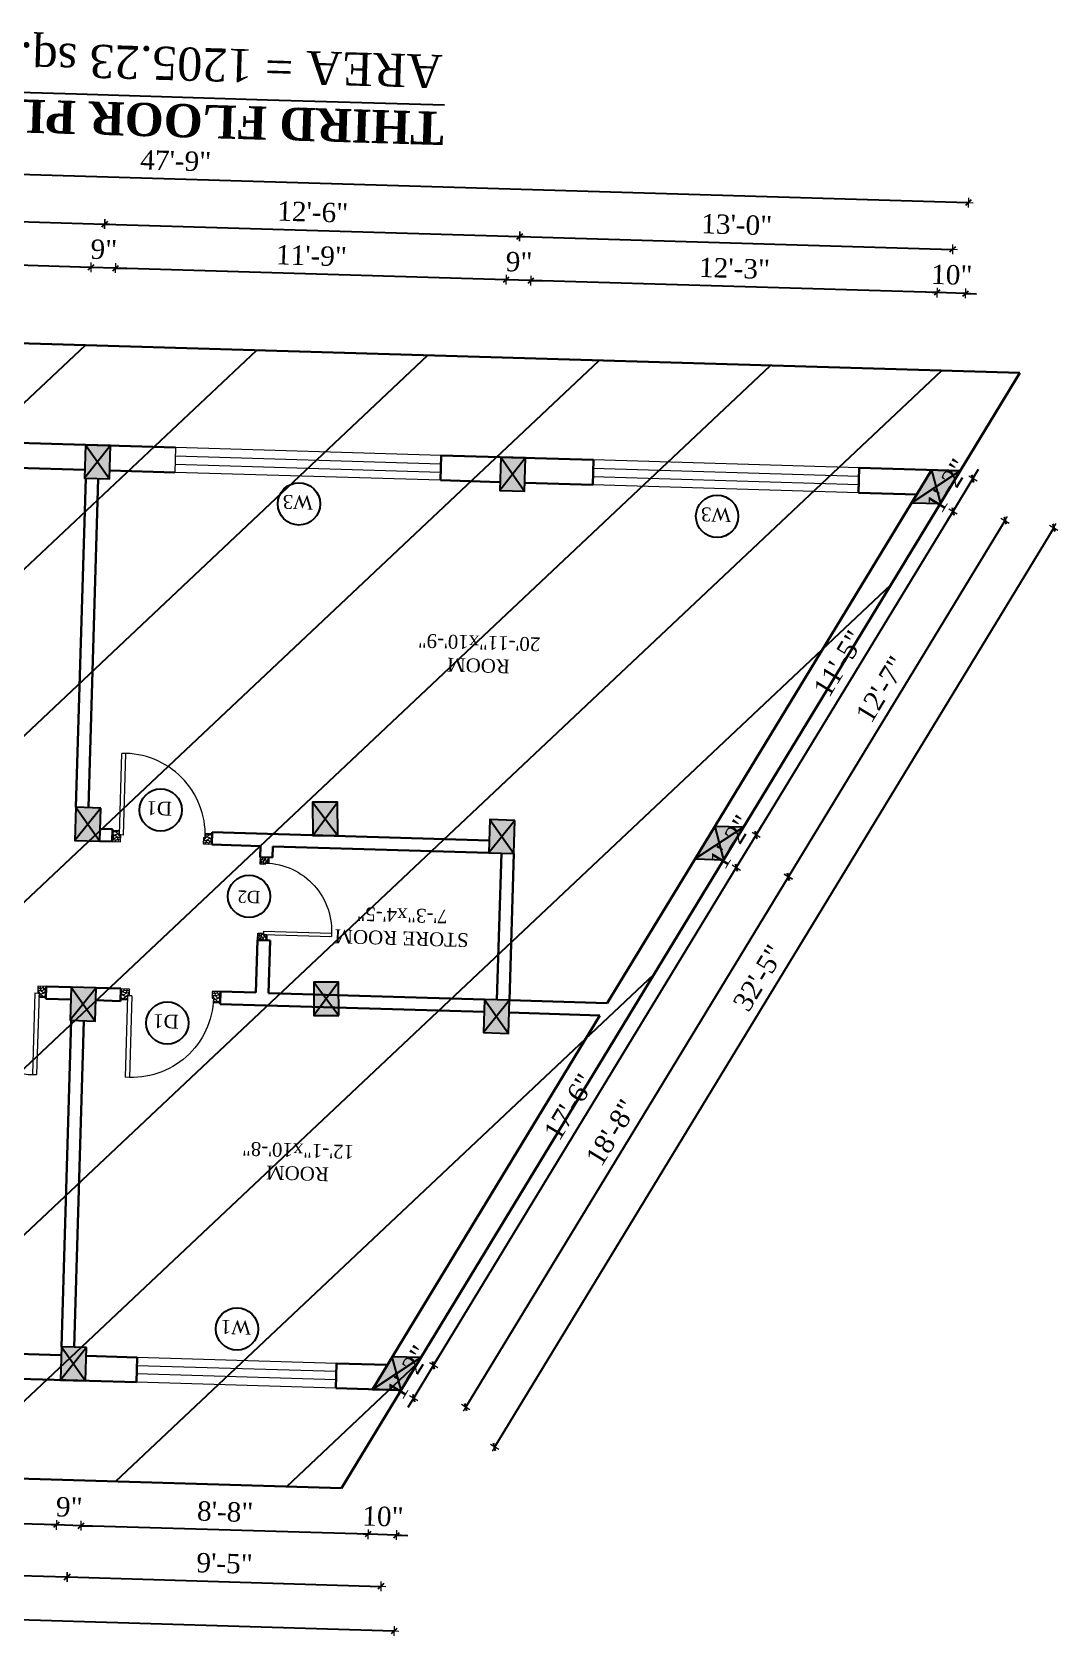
# Model space of a CAD drawing. Header units: inches. Extents: x 4069 to 291496, y -47643 to 12535.
# Drawn here: x 141798 to 142168, y -21988 to -21409 of the extents above; entities that cross this region are included whole.
import ezdxf

# ---------------------------------------------------------------- set-up
doc = ezdxf.new("R2010")
doc.units = ezdxf.units.IN
doc.header["$LTSCALE"] = 5
doc.header["$MEASUREMENT"] = 0
for name, color, linetype, lineweight in [('A-WALL', 7, 'Continuous', 9), ('Dimension', 7, 'Continuous', 18), ('DOOR', 62, 'Continuous', 0), ('Dw', 2, 'Continuous', 18)]:
    doc.layers.add(name, color=color, linetype=linetype, lineweight=lineweight)
doc.layers.add('dim line', color=7, linetype='Continuous', lineweight=15, true_color=0xfab2b2)
doc.layers.add('TEXT', color=6, linetype='Continuous')
doc.layers.add('WALL', color=7, linetype='Continuous')
doc.styles.add('ordinary', font='times.ttf')
doc.dimstyles.new('Copy of 96', dxfattribs={"dimtxt": 7, "dimasz": 4, "dimexe": 0.5, "dimexo": 0.5, "dimgap": 3, "dimtad": 1, "dimdec": 1, "dimzin": 11, "dimdsep": 46, "dimlunit": 4, "dimtxsty": 'ordinary', "dimblk": 'OBLIQUE', "dimcen": 0.09, "dimse1": 1, "dimse2": 1, "dimclrt": 6, "dimazin": 0, "dimtfac": 1, "dimtdec": 1, "dimtix": 1, "dimtmove": 2, "dimatfit": 3, "dimldrblk": 'leader', "dimfxl": 0.5, "dimfxlon": 1, "dimtolj": 1, "dimtzin": 0, "dimarcsym": 0})

# ---------------------------------------------------------------- blocks, each defined once
blk = doc.blocks.new('c2a')
at = {"color": 1, "ltscale": 5}
for p, q in [((18091.63, 4625.76), (18084.82, 4613.76)), ((18101.98, 4625.76), (18091.63, 4625.76)), ((18095.17, 4613.76), (18101.98, 4625.76)), ((18084.82, 4613.76), (18095.17, 4613.76))]:
    blk.add_line(p, q, dxfattribs=at)
blk = doc.blocks.new('C1a')
at = {"color": 1, "ltscale": 5}
for p, q in [((18657.75, 4625.76), (18648.75, 4625.76)), ((18648.75, 4625.76), (18648.82, 4613.76)), ((18657.82, 4613.76), (18657.75, 4625.76)), ((18648.82, 4613.76), (18657.82, 4613.76))]:
    blk.add_line(p, q, dxfattribs=at)
blk = doc.blocks.new('A$C27B36B59')
at = {"layer": 'DOOR'}
for p, q in [((0, 4), (0, 0)), ((2.5, 4), (0, 4)), ((0, 0), (3, 0)), ((2.5, 2.5), (2.5, 4)), ((3, 2.5), (2.5, 2.5)), ((3, 0), (3, 2.5))]:
    blk.add_line(p, q, dxfattribs=at)
for centre, radius, start, end in [((-1.4, -0.54), 4.75, 22.14107, 72.83803), ((1.34, 2.09), 1.64, 45.13802, 144.89476), ((2.21, 0.3), 2.49, 83.31492, 152.65798), ((0.13, 0.37), 2.05, 349.48753, 93.68048), ((1.96, -0.47), 2.01, 58.74475, 166.49498), ((-0.06, 0.32), 1.13, 343.54197, 86.94698), ((2.08, -0.4), 1.17, 38.28162, 160.15192)]:
    blk.add_arc(centre, radius, start, end, dxfattribs=at)
blk = doc.blocks.new('D2')
at = {"layer": 'DOOR'}
for p, q in [((74473.95, 24047.59), (74473.95, 24018.09)), ((74473.95, 24047.59), (74475.45, 24047.59)), ((74475.45, 24047.59), (74475.45, 24018.13))]:
    blk.add_line(p, q, dxfattribs=at)
blk.add_arc((74473.95, 24047.59), 29.5, 180, 272.9146, dxfattribs=at)
at = {"layer": 'DOOR', "xscale": -1, "rotation": 180}
blk.add_blockref('A$C27B36B59', (74441.95, 24050.09), dxfattribs=at)
at = {"layer": 'DOOR', "rotation": 180}
blk.add_blockref('A$C27B36B59', (74477.95, 24050.09), dxfattribs=at)
blk = doc.blocks.new('oblique')
at = {"color": 0, "lineweight": -2}
blk.add_line((0.25, 0.25), (-0.25, -0.25), dxfattribs=at)
at = {"layer": 'dim line', "lineweight": 9}
for p, q in [((-0.4375, 0), (0.4375, 0)), ((0, 0.4375), (0, -0.4375))]:
    blk.add_line(p, q, dxfattribs=at)
blk = doc.blocks.new('*D4243')
at = {"layer": 'A-WALL', "color": 0, "lineweight": -2, "ltscale": 50, "transparency": 16777216}
blk.add_line((141670.89, -21473.41), (141823.82, -21477.98), dxfattribs=at)
at = {"layer": 'Defpoints', "color": 0, "ltscale": 50, "transparency": 16777216}
for p in [(141823.82, -21477.98), (141668.5, -21553.3), (141821.44, -21557.87)]:
    blk.add_point(p, dxfattribs=at)
at = {"layer": 'A-WALL', "color": 0, "lineweight": -2, "ltscale": 50, "transparency": 16777216, "xscale": 4, "yscale": 4, "zscale": 4}
for p, rotation in [((141670.89, -21473.41), 178.2899854280954), ((141823.82, -21477.98), 358.2899854280954)]:
    blk.add_blockref('oblique', p, dxfattribs=dict(at, rotation=rotation))
at = {"layer": 'A-WALL', "color": 6, "ltscale": 50, "transparency": 16777216, "insert": (141747.55, -21469.12), "char_height": 7, "attachment_point": 5, "rotation": 358.28999, "style": 'ordinary'}
blk.add_mtext('\\A1;12\'-9"', dxfattribs=at)
blk = doc.blocks.new('_OBLIQUE')
at = {"color": 0, "linetype": 'ByBlock'}
blk.add_line((-0.5, -0.5), (0.5, 0.5), dxfattribs=at)
blk = doc.blocks.new('leader')
at = {"layer": 'Dimension'}
for p, q in [((0, -4.33), (0, 4.33)), ((-4.42, 0), (4.42, 0))]:
    blk.add_line(p, q, dxfattribs=at)
blk = doc.blocks.new('*D4244')
at = {"layer": 'A-WALL', "color": 0, "lineweight": -2, "ltscale": 50, "transparency": 16777216}
blk.add_line((141823.82, -21477.98), (141973.75, -21482.45), dxfattribs=at)
at = {"layer": 'Defpoints', "color": 0, "ltscale": 50, "transparency": 16777216}
for p in [(141973.75, -21482.45), (141821.44, -21557.87), (141971.37, -21562.34)]:
    blk.add_point(p, dxfattribs=at)
at = {"layer": 'A-WALL', "color": 0, "lineweight": -2, "ltscale": 50, "transparency": 16777216, "xscale": 4, "yscale": 4, "zscale": 4}
for p, rotation in [((141823.82, -21477.98), 178.2899854280954), ((141973.75, -21482.45), 358.2899854280954)]:
    blk.add_blockref('oblique', p, dxfattribs=dict(at, rotation=rotation))
at = {"layer": 'A-WALL', "color": 6, "ltscale": 50, "transparency": 16777216, "insert": (141898.98, -21473.66), "char_height": 7, "attachment_point": 5, "rotation": 358.28999, "style": 'ordinary'}
blk.add_mtext('\\A1;12\'-6"', dxfattribs=at)
blk = doc.blocks.new('*D4245')
at = {"layer": 'A-WALL', "color": 0, "lineweight": -2, "ltscale": 50, "transparency": 16777216}
blk.add_line((141973.75, -21482.45), (142130.01, -21487.12), dxfattribs=at)
at = {"layer": 'Defpoints', "color": 0, "ltscale": 50, "transparency": 16777216}
for p in [(142130.01, -21487.12), (141971.37, -21562.34), (142127.63, -21567.01)]:
    blk.add_point(p, dxfattribs=at)
at = {"layer": 'A-WALL', "color": 0, "lineweight": -2, "ltscale": 50, "transparency": 16777216, "xscale": 4, "yscale": 4, "zscale": 4}
for p, rotation in [((141973.75, -21482.45), 178.2899854280954), ((142130.01, -21487.12), 358.2899854280954)]:
    blk.add_blockref('oblique', p, dxfattribs=dict(at, rotation=rotation))
at = {"layer": 'A-WALL', "color": 6, "ltscale": 50, "transparency": 16777216, "insert": (142052.08, -21478.23), "char_height": 7, "attachment_point": 5, "rotation": 358.28999, "style": 'ordinary'}
blk.add_mtext('\\A1;13\'-0"', dxfattribs=at)
blk = doc.blocks.new('*D4246')
at = {"layer": 'A-WALL', "color": 0, "lineweight": -2, "ltscale": 50, "transparency": 16777216}
blk.add_line((141562.95, -21453.15), (142135.69, -21470.25), dxfattribs=at)
at = {"layer": 'Defpoints', "color": 0, "ltscale": 50, "transparency": 16777216}
for p in [(142135.69, -21470.25), (141560.05, -21550.06), (142132.8, -21567.16)]:
    blk.add_point(p, dxfattribs=at)
at = {"layer": 'A-WALL', "color": 0, "lineweight": -2, "ltscale": 50, "transparency": 16777216, "xscale": 4, "yscale": 4, "zscale": 4}
for p, rotation in [((141562.95, -21453.15), 178.2899854280954), ((142135.69, -21470.25), 358.2899854280954)]:
    blk.add_blockref('oblique', p, dxfattribs=dict(at, rotation=rotation))
at = {"layer": 'A-WALL', "color": 6, "ltscale": 50, "transparency": 16777216, "insert": (141849.51, -21455.14), "char_height": 7, "attachment_point": 5, "rotation": 358.28999, "style": 'ordinary'}
blk.add_mtext('\\A1;47\'-9"', dxfattribs=at)
blk = doc.blocks.new('*D4247')
at = {"layer": 'A-WALL', "color": 0, "lineweight": -2, "ltscale": 50, "transparency": 16777216}
for p, q in [((142137.36, -21569.94), (142139.44, -21566.52)), ((142137.36, -21569.94), (142130.19, -21581.73)), ((142130.19, -21581.73), (142128.12, -21585.15))]:
    blk.add_line(p, q, dxfattribs=at)
at = {"layer": 'Defpoints', "color": 0, "ltscale": 50, "transparency": 16777216}
for p in [(142132.8, -21567.16), (142125.63, -21578.95), (142130.19, -21581.73)]:
    blk.add_point(p, dxfattribs=at)
at = {"layer": 'A-WALL', "color": 0, "lineweight": -2, "ltscale": 50, "transparency": 16777216, "xscale": 4, "yscale": 4, "zscale": 4}
for p, rotation in [((142137.36, -21569.94), 238.701470922219), ((142130.19, -21581.73), 58.701470922219)]:
    blk.add_blockref('oblique', p, dxfattribs=dict(at, rotation=rotation))
at = {"layer": 'A-WALL', "color": 6, "ltscale": 50, "transparency": 16777216, "insert": (142128.22, -21572.46), "char_height": 7, "attachment_point": 5, "rotation": 58.70147, "style": 'ordinary'}
blk.add_mtext('\\A1;1\'-2"', dxfattribs=at)
blk = doc.blocks.new('*D4248')
at = {"layer": 'A-WALL', "color": 0, "lineweight": -2, "ltscale": 50, "transparency": 16777216}
blk.add_line((142130.19, -21581.73), (142059.1, -21698.66), dxfattribs=at)
at = {"layer": 'Defpoints', "color": 0, "ltscale": 50, "transparency": 16777216}
for p in [(142125.63, -21578.95), (142054.54, -21695.88), (142059.1, -21698.66)]:
    blk.add_point(p, dxfattribs=at)
at = {"layer": 'A-WALL', "color": 0, "lineweight": -2, "ltscale": 50, "transparency": 16777216, "xscale": 4, "yscale": 4, "zscale": 4}
for p, rotation in [((142130.19, -21581.73), 58.70147092348252), ((142059.1, -21698.66), 238.7014709234825)]:
    blk.add_blockref('oblique', p, dxfattribs=dict(at, rotation=rotation))
at = {"layer": 'A-WALL', "color": 6, "ltscale": 50, "transparency": 16777216, "insert": (142089.04, -21636.79), "char_height": 7, "attachment_point": 5, "rotation": 58.70147, "style": 'ordinary'}
blk.add_mtext('\\A1;11\'-5"', dxfattribs=at)
blk = doc.blocks.new('*D4249')
at = {"layer": 'A-WALL', "color": 0, "lineweight": -2, "ltscale": 50, "transparency": 16777216}
for p, q in [((142059.1, -21698.66), (142051.93, -21710.45)), ((142059.1, -21698.66), (142061.18, -21695.24)), ((142051.93, -21710.45), (142049.86, -21713.87))]:
    blk.add_line(p, q, dxfattribs=at)
at = {"layer": 'Defpoints', "color": 0, "ltscale": 50, "transparency": 16777216}
for p in [(142054.54, -21695.88), (142047.37, -21707.68), (142051.93, -21710.45)]:
    blk.add_point(p, dxfattribs=at)
at = {"layer": 'A-WALL', "color": 0, "lineweight": -2, "ltscale": 50, "transparency": 16777216, "xscale": 4, "yscale": 4, "zscale": 4}
for p, rotation in [((142059.1, -21698.66), 238.7014709234825), ((142051.93, -21710.45), 58.70147092348252)]:
    blk.add_blockref('oblique', p, dxfattribs=dict(at, rotation=rotation))
at = {"layer": 'A-WALL', "color": 6, "ltscale": 50, "transparency": 16777216, "insert": (142049.96, -21701.18), "char_height": 7, "attachment_point": 5, "rotation": 58.70147, "style": 'ordinary'}
blk.add_mtext('\\A1;1\'-2"', dxfattribs=at)
blk = doc.blocks.new('*D4250')
at = {"layer": 'A-WALL', "color": 0, "lineweight": -2, "ltscale": 50, "transparency": 16777216}
blk.add_line((142051.93, -21710.45), (141942.61, -21890.27), dxfattribs=at)
at = {"layer": 'Defpoints', "color": 0, "ltscale": 50, "transparency": 16777216}
for p in [(142047.37, -21707.68), (141938.04, -21887.49), (141942.61, -21890.27)]:
    blk.add_point(p, dxfattribs=at)
at = {"layer": 'A-WALL', "color": 0, "lineweight": -2, "ltscale": 50, "transparency": 16777216, "xscale": 4, "yscale": 4, "zscale": 4}
for p, rotation in [((142051.93, -21710.45), 58.70147092348252), ((141942.61, -21890.27), 238.7014709234825)]:
    blk.add_blockref('oblique', p, dxfattribs=dict(at, rotation=rotation))
at = {"layer": 'A-WALL', "color": 6, "ltscale": 50, "transparency": 16777216, "insert": (141991.66, -21796.95), "char_height": 7, "attachment_point": 5, "rotation": 58.70147, "style": 'ordinary'}
blk.add_mtext('\\A1;17\'-6"', dxfattribs=at)
blk = doc.blocks.new('*D4251')
at = {"layer": 'A-WALL', "color": 0, "lineweight": -2, "ltscale": 50, "transparency": 16777216}
for p, q in [((141942.61, -21890.27), (141935.44, -21902.06)), ((141942.61, -21890.27), (141944.69, -21886.85)), ((141935.44, -21902.06), (141933.36, -21905.48))]:
    blk.add_line(p, q, dxfattribs=at)
at = {"layer": 'Defpoints', "color": 0, "ltscale": 50, "transparency": 16777216}
for p in [(141938.04, -21887.49), (141930.88, -21899.29), (141935.44, -21902.06)]:
    blk.add_point(p, dxfattribs=at)
at = {"layer": 'A-WALL', "color": 0, "lineweight": -2, "ltscale": 50, "transparency": 16777216, "xscale": 4, "yscale": 4, "zscale": 4}
for p, rotation in [((141942.61, -21890.27), 238.7014709234825), ((141935.44, -21902.06), 58.70147092348252)]:
    blk.add_blockref('oblique', p, dxfattribs=dict(at, rotation=rotation))
at = {"layer": 'A-WALL', "color": 6, "ltscale": 50, "transparency": 16777216, "insert": (141933.47, -21892.79), "char_height": 7, "attachment_point": 5, "rotation": 58.70147, "style": 'ordinary'}
blk.add_mtext('\\A1;1\'-2"', dxfattribs=at)
blk = doc.blocks.new('*D4252')
at = {"layer": 'A-WALL', "color": 0, "lineweight": -2, "ltscale": 50, "transparency": 16777216}
blk.add_line((141954.24, -21905.42), (142070.74, -21713.81), dxfattribs=at)
at = {"layer": 'Defpoints', "color": 0, "ltscale": 50, "transparency": 16777216}
for p in [(142050.95, -21701.78), (142070.74, -21713.81), (141934.46, -21893.39)]:
    blk.add_point(p, dxfattribs=at)
at = {"layer": 'A-WALL', "color": 0, "lineweight": -2, "ltscale": 50, "transparency": 16777216, "xscale": 4, "yscale": 4, "zscale": 4}
for p, rotation in [((142070.74, -21713.81), 58.70147092222074), ((141954.24, -21905.42), 238.7014709222208)]:
    blk.add_blockref('oblique', p, dxfattribs=dict(at, rotation=rotation))
at = {"layer": 'A-WALL', "color": 6, "ltscale": 50, "transparency": 16777216, "insert": (142006.88, -21806.2), "char_height": 7, "attachment_point": 5, "rotation": 58.70147, "style": 'ordinary'}
blk.add_mtext('\\A1;18\'-8"', dxfattribs=at)
blk = doc.blocks.new('*D4253')
at = {"layer": 'A-WALL', "color": 0, "lineweight": -2, "ltscale": 50, "transparency": 16777216}
blk.add_line((142070.74, -21713.81), (142149, -21585.09), dxfattribs=at)
at = {"layer": 'Defpoints', "color": 0, "ltscale": 50, "transparency": 16777216}
for p in [(142129.21, -21573.06), (142149, -21585.09), (142050.95, -21701.78)]:
    blk.add_point(p, dxfattribs=at)
at = {"layer": 'A-WALL', "color": 0, "lineweight": -2, "ltscale": 50, "transparency": 16777216, "xscale": 4, "yscale": 4, "zscale": 4}
for p, rotation in [((142149, -21585.09), 58.70147092348252), ((142070.74, -21713.81), 238.7014709234825)]:
    blk.add_blockref('oblique', p, dxfattribs=dict(at, rotation=rotation))
at = {"layer": 'A-WALL', "color": 6, "ltscale": 50, "transparency": 16777216, "insert": (142104.25, -21646.03), "char_height": 7, "attachment_point": 5, "rotation": 58.70147, "style": 'ordinary'}
blk.add_mtext('\\A1;12\'-7"', dxfattribs=at)
blk = doc.blocks.new('*D4254')
at = {"layer": 'A-WALL', "color": 0, "lineweight": -2, "ltscale": 50, "transparency": 16777216}
blk.add_line((142166.57, -21587.7), (141964.65, -21919.82), dxfattribs=at)
at = {"layer": 'Defpoints', "color": 0, "ltscale": 50, "transparency": 16777216}
for p in [(142132.8, -21567.16), (141930.88, -21899.29), (141964.65, -21919.82)]:
    blk.add_point(p, dxfattribs=at)
at = {"layer": 'A-WALL', "color": 0, "lineweight": -2, "ltscale": 50, "transparency": 16777216, "xscale": 4, "yscale": 4, "zscale": 4}
for p, rotation in [((142166.57, -21587.7), 58.7014709222217), ((141964.65, -21919.82), 238.7014709222216)]:
    blk.add_blockref('oblique', p, dxfattribs=dict(at, rotation=rotation))
at = {"layer": 'A-WALL', "color": 6, "ltscale": 50, "transparency": 16777216, "insert": (142060.01, -21750.35), "char_height": 7, "attachment_point": 5, "rotation": 58.70147, "style": 'ordinary'}
blk.add_mtext('\\A1;32\'-5"', dxfattribs=at)
blk = doc.blocks.new('*D4255')
at = {"layer": 'A-WALL', "color": 0, "lineweight": -2, "ltscale": 50, "transparency": 16777216}
for p, q in [((141918.97, -21951.33), (141914.97, -21951.21)), ((141929.31, -21951.63), (141918.97, -21951.33)), ((141929.31, -21951.63), (141933.31, -21951.75))]:
    blk.add_line(p, q, dxfattribs=at)
at = {"layer": 'Defpoints', "color": 0, "ltscale": 50, "transparency": 16777216}
for p in [(141920.53, -21898.98), (141930.88, -21899.29), (141918.97, -21951.33)]:
    blk.add_point(p, dxfattribs=at)
at = {"layer": 'A-WALL', "color": 0, "lineweight": -2, "ltscale": 50, "transparency": 16777216, "xscale": 4, "yscale": 4, "zscale": 4}
for p, rotation in [((141918.97, -21951.33), 358.2899854279843), ((141929.31, -21951.63), 178.2899854279843)]:
    blk.add_blockref('oblique', p, dxfattribs=dict(at, rotation=rotation))
at = {"layer": 'A-WALL', "color": 6, "ltscale": 50, "transparency": 16777216, "insert": (141924.34, -21944.92), "char_height": 7, "attachment_point": 5, "rotation": 358.28999, "style": 'ordinary'}
blk.add_mtext('\\A1;10"', dxfattribs=at)
blk = doc.blocks.new('*D4256')
at = {"layer": 'A-WALL', "color": 0, "lineweight": -2, "ltscale": 50, "transparency": 16777216}
blk.add_line((141918.97, -21951.33), (141815.36, -21948.23), dxfattribs=at)
at = {"layer": 'Defpoints', "color": 0, "ltscale": 50, "transparency": 16777216}
for p in [(141816.93, -21895.88), (141920.53, -21898.98), (141815.36, -21948.23)]:
    blk.add_point(p, dxfattribs=at)
at = {"layer": 'A-WALL', "color": 0, "lineweight": -2, "ltscale": 50, "transparency": 16777216, "xscale": 4, "yscale": 4, "zscale": 4}
for p, rotation in [((141815.36, -21948.23), 178.2899854280954), ((141918.97, -21951.33), 358.2899854280954)]:
    blk.add_blockref('oblique', p, dxfattribs=dict(at, rotation=rotation))
at = {"layer": 'A-WALL', "color": 6, "ltscale": 50, "transparency": 16777216, "insert": (141867.36, -21943.22), "char_height": 7, "attachment_point": 5, "rotation": 358.28999, "style": 'ordinary'}
blk.add_mtext('\\A1;8\'-8"', dxfattribs=at)
blk = doc.blocks.new('*D4257')
at = {"layer": 'A-WALL', "color": 0, "lineweight": -2, "ltscale": 50, "transparency": 16777216}
for p, q in [((141806.37, -21947.96), (141802.37, -21947.84)), ((141815.36, -21948.23), (141806.37, -21947.96)), ((141815.36, -21948.23), (141819.36, -21948.35))]:
    blk.add_line(p, q, dxfattribs=at)
at = {"layer": 'Defpoints', "color": 0, "ltscale": 50, "transparency": 16777216}
for p in [(141807.93, -21895.61), (141816.93, -21895.88), (141806.37, -21947.96)]:
    blk.add_point(p, dxfattribs=at)
at = {"layer": 'A-WALL', "color": 0, "lineweight": -2, "ltscale": 50, "transparency": 16777216, "xscale": 4, "yscale": 4, "zscale": 4}
for p, rotation in [((141806.37, -21947.96), 358.2899854280954), ((141815.36, -21948.23), 178.2899854280954)]:
    blk.add_blockref('oblique', p, dxfattribs=dict(at, rotation=rotation))
at = {"layer": 'A-WALL', "color": 6, "ltscale": 50, "transparency": 16777216, "insert": (141811.06, -21941.53), "char_height": 7, "attachment_point": 5, "rotation": 358.28999, "style": 'ordinary'}
blk.add_mtext('\\A1;9"', dxfattribs=at)
blk = doc.blocks.new('*D4258')
at = {"layer": 'A-WALL', "color": 0, "lineweight": -2, "ltscale": 50, "transparency": 16777216}
blk.add_line((141806.37, -21947.96), (141651.44, -21943.34), dxfattribs=at)
at = {"layer": 'Defpoints', "color": 0, "ltscale": 50, "transparency": 16777216}
for p in [(141653, -21890.99), (141807.93, -21895.61), (141651.44, -21943.34)]:
    blk.add_point(p, dxfattribs=at)
at = {"layer": 'A-WALL', "color": 0, "lineweight": -2, "ltscale": 50, "transparency": 16777216, "xscale": 4, "yscale": 4, "zscale": 4}
for p, rotation in [((141651.44, -21943.34), 178.2899854280954), ((141806.37, -21947.96), 358.2899854280954)]:
    blk.add_blockref('oblique', p, dxfattribs=dict(at, rotation=rotation))
at = {"layer": 'A-WALL', "color": 6, "ltscale": 50, "transparency": 16777216, "insert": (141729.1, -21939.15), "char_height": 7, "attachment_point": 5, "rotation": 358.28999, "style": 'ordinary'}
blk.add_mtext('\\A1;12\'-11"', dxfattribs=at)
blk = doc.blocks.new('*D4263')
at = {"layer": 'A-WALL', "color": 0, "lineweight": -2, "ltscale": 50, "transparency": 16777216}
blk.add_line((141646.38, -21961.87), (141810.31, -21966.77), dxfattribs=at)
at = {"layer": 'Defpoints', "color": 0, "ltscale": 50, "transparency": 16777216}
for p in [(141648.5, -21890.85), (141812.43, -21895.75), (141810.31, -21966.77)]:
    blk.add_point(p, dxfattribs=at)
at = {"layer": 'A-WALL', "color": 0, "lineweight": -2, "ltscale": 50, "transparency": 16777216, "xscale": 4, "yscale": 4, "zscale": 4}
for p, rotation in [((141646.38, -21961.87), 178.2899854280954), ((141810.31, -21966.77), 358.2899854280954)]:
    blk.add_blockref('oblique', p, dxfattribs=dict(at, rotation=rotation))
at = {"layer": 'A-WALL', "color": 6, "ltscale": 50, "transparency": 16777216, "insert": (141728.54, -21957.76), "char_height": 7, "attachment_point": 5, "rotation": 358.28999, "style": 'ordinary'}
blk.add_mtext('\\A1;13\'-8"', dxfattribs=at)
blk = doc.blocks.new('*D4264')
at = {"layer": 'A-WALL', "color": 0, "lineweight": -2, "ltscale": 50, "transparency": 16777216}
blk.add_line((141810.31, -21966.77), (141923.58, -21970.15), dxfattribs=at)
at = {"layer": 'Defpoints', "color": 0, "ltscale": 50, "transparency": 16777216}
for p in [(141812.43, -21895.75), (141925.7, -21899.13), (141923.58, -21970.15)]:
    blk.add_point(p, dxfattribs=at)
at = {"layer": 'A-WALL', "color": 0, "lineweight": -2, "ltscale": 50, "transparency": 16777216, "xscale": 4, "yscale": 4, "zscale": 4}
for p, rotation in [((141810.31, -21966.77), 178.2899854280954), ((141923.58, -21970.15), 358.2899854280954)]:
    blk.add_blockref('oblique', p, dxfattribs=dict(at, rotation=rotation))
at = {"layer": 'A-WALL', "color": 6, "ltscale": 50, "transparency": 16777216, "insert": (141867.14, -21961.89), "char_height": 7, "attachment_point": 5, "rotation": 358.28999, "style": 'ordinary'}
blk.add_mtext('\\A1;9\'-5"', dxfattribs=at)
blk = doc.blocks.new('*D4265')
at = {"layer": 'A-WALL', "color": 0, "lineweight": -2, "ltscale": 50, "transparency": 16777216}
blk.add_line((141928.28, -21986.31), (141549.45, -21975), dxfattribs=at)
at = {"layer": 'Defpoints', "color": 0, "ltscale": 50, "transparency": 16777216}
for p in [(141552.04, -21887.98), (141930.88, -21899.29), (141549.45, -21975)]:
    blk.add_point(p, dxfattribs=at)
at = {"layer": 'A-WALL', "color": 0, "lineweight": -2, "ltscale": 50, "transparency": 16777216, "xscale": 4, "yscale": 4, "zscale": 4}
for p, rotation in [((141549.45, -21975), 178.2899854280954), ((141928.28, -21986.31), 358.2899854280954)]:
    blk.add_blockref('oblique', p, dxfattribs=dict(at, rotation=rotation))
at = {"layer": 'A-WALL', "color": 6, "ltscale": 50, "transparency": 16777216, "insert": (141739.06, -21974.09), "char_height": 7, "attachment_point": 5, "rotation": 358.28999, "style": 'ordinary'}
blk.add_mtext('\\A1;31\'-7"', dxfattribs=at)
blk = doc.blocks.new('*D4266')
at = {"layer": 'A-WALL', "color": 0, "lineweight": -2, "ltscale": 50, "transparency": 16777216}
for p, q in [((142124.37, -21502.76), (142120.37, -21502.64)), ((142134.71, -21503.06), (142124.37, -21502.76)), ((142134.71, -21503.06), (142138.71, -21503.18))]:
    blk.add_line(p, q, dxfattribs=at)
at = {"layer": 'Defpoints', "color": 0, "ltscale": 50, "transparency": 16777216}
for p in [(142124.37, -21502.76), (142122.45, -21566.85), (142132.8, -21567.16)]:
    blk.add_point(p, dxfattribs=at)
at = {"layer": 'A-WALL', "color": 0, "lineweight": -2, "ltscale": 50, "transparency": 16777216, "xscale": 4, "yscale": 4, "zscale": 4}
for p, rotation in [((142124.37, -21502.76), 358.2899854280954), ((142134.71, -21503.06), 178.2899854280954)]:
    blk.add_blockref('oblique', p, dxfattribs=dict(at, rotation=rotation))
at = {"layer": 'A-WALL', "color": 6, "ltscale": 50, "transparency": 16777216, "insert": (142129.73, -21496.35), "char_height": 7, "attachment_point": 5, "rotation": 358.28999, "style": 'ordinary'}
blk.add_mtext('\\A1;10"', dxfattribs=at)
blk = doc.blocks.new('*D4267')
at = {"layer": 'A-WALL', "color": 0, "lineweight": -2, "ltscale": 50, "transparency": 16777216}
blk.add_line((142124.37, -21502.76), (141977.78, -21498.38), dxfattribs=at)
at = {"layer": 'Defpoints', "color": 0, "ltscale": 50, "transparency": 16777216}
for p in [(141977.78, -21498.38), (141975.87, -21562.48), (142122.45, -21566.85)]:
    blk.add_point(p, dxfattribs=at)
at = {"layer": 'A-WALL', "color": 0, "lineweight": -2, "ltscale": 50, "transparency": 16777216, "xscale": 4, "yscale": 4, "zscale": 4}
for p, rotation in [((141977.78, -21498.38), 178.2899854280954), ((142124.37, -21502.76), 358.2899854280954)]:
    blk.add_blockref('oblique', p, dxfattribs=dict(at, rotation=rotation))
at = {"layer": 'A-WALL', "color": 6, "ltscale": 50, "transparency": 16777216, "insert": (142051.27, -21494.01), "char_height": 7, "attachment_point": 5, "rotation": 358.28999, "style": 'ordinary'}
blk.add_mtext('\\A1;12\'-3"', dxfattribs=at)
blk = doc.blocks.new('*D4268')
at = {"layer": 'A-WALL', "color": 0, "lineweight": -2, "ltscale": 50, "transparency": 16777216}
for p, q in [((141968.79, -21498.11), (141964.79, -21497.99)), ((141977.78, -21498.38), (141968.79, -21498.11)), ((141977.78, -21498.38), (141981.78, -21498.5))]:
    blk.add_line(p, q, dxfattribs=at)
at = {"layer": 'Defpoints', "color": 0, "ltscale": 50, "transparency": 16777216}
for p in [(141968.79, -21498.11), (141966.87, -21562.21), (141975.87, -21562.48)]:
    blk.add_point(p, dxfattribs=at)
at = {"layer": 'A-WALL', "color": 0, "lineweight": -2, "ltscale": 50, "transparency": 16777216, "xscale": 4, "yscale": 4, "zscale": 4}
for p, rotation in [((141968.79, -21498.11), 358.2899854280954), ((141977.78, -21498.38), 178.2899854280954)]:
    blk.add_blockref('oblique', p, dxfattribs=dict(at, rotation=rotation))
at = {"layer": 'A-WALL', "color": 6, "ltscale": 50, "transparency": 16777216, "insert": (141973.48, -21491.68), "char_height": 7, "attachment_point": 5, "rotation": 358.28999, "style": 'ordinary'}
blk.add_mtext('\\A1;9"', dxfattribs=at)
blk = doc.blocks.new('*D4269')
at = {"layer": 'A-WALL', "color": 0, "lineweight": -2, "ltscale": 50, "transparency": 16777216}
blk.add_line((141968.79, -21498.11), (141827.85, -21493.9), dxfattribs=at)
at = {"layer": 'Defpoints', "color": 0, "ltscale": 50, "transparency": 16777216}
for p in [(141827.85, -21493.9), (141825.93, -21558), (141966.87, -21562.21)]:
    blk.add_point(p, dxfattribs=at)
at = {"layer": 'A-WALL', "color": 0, "lineweight": -2, "ltscale": 50, "transparency": 16777216, "xscale": 4, "yscale": 4, "zscale": 4}
for p, rotation in [((141827.85, -21493.9), 178.2899854280954), ((141968.79, -21498.11), 358.2899854280954)]:
    blk.add_blockref('oblique', p, dxfattribs=dict(at, rotation=rotation))
at = {"layer": 'A-WALL', "color": 6, "ltscale": 50, "transparency": 16777216, "insert": (141898.51, -21489.44), "char_height": 7, "attachment_point": 5, "rotation": 358.28999, "style": 'ordinary'}
blk.add_mtext('\\A1;11\'-9"', dxfattribs=at)
blk = doc.blocks.new('*D4270')
at = {"layer": 'A-WALL', "color": 0, "lineweight": -2, "ltscale": 50, "transparency": 16777216}
for p, q in [((141818.85, -21493.63), (141814.85, -21493.52)), ((141827.85, -21493.9), (141818.85, -21493.63)), ((141827.85, -21493.9), (141831.85, -21494.02))]:
    blk.add_line(p, q, dxfattribs=at)
at = {"layer": 'Defpoints', "color": 0, "ltscale": 50, "transparency": 16777216}
for p in [(141818.85, -21493.63), (141816.94, -21557.73), (141825.93, -21558)]:
    blk.add_point(p, dxfattribs=at)
at = {"layer": 'A-WALL', "color": 0, "lineweight": -2, "ltscale": 50, "transparency": 16777216, "xscale": 4, "yscale": 4, "zscale": 4}
for p, rotation in [((141818.85, -21493.63), 358.2899854280954), ((141827.85, -21493.9), 178.2899854280954)]:
    blk.add_blockref('oblique', p, dxfattribs=dict(at, rotation=rotation))
at = {"layer": 'A-WALL', "color": 6, "ltscale": 50, "transparency": 16777216, "insert": (141823.55, -21487.2), "char_height": 7, "attachment_point": 5, "rotation": 358.28999, "style": 'ordinary'}
blk.add_mtext('\\A1;9"', dxfattribs=at)
blk = doc.blocks.new('*D4271')
at = {"layer": 'A-WALL', "color": 0, "lineweight": -2, "ltscale": 50, "transparency": 16777216}
blk.add_line((141818.85, -21493.63), (141674.92, -21489.34), dxfattribs=at)
at = {"layer": 'Defpoints', "color": 0, "ltscale": 50, "transparency": 16777216}
for p in [(141674.92, -21489.34), (141673, -21553.44), (141816.94, -21557.73)]:
    blk.add_point(p, dxfattribs=at)
at = {"layer": 'A-WALL', "color": 0, "lineweight": -2, "ltscale": 50, "transparency": 16777216, "xscale": 4, "yscale": 4, "zscale": 4}
for p, rotation in [((141674.92, -21489.34), 178.2899854280954), ((141818.85, -21493.63), 358.2899854280954)]:
    blk.add_blockref('oblique', p, dxfattribs=dict(at, rotation=rotation))
at = {"layer": 'A-WALL', "color": 6, "ltscale": 50, "transparency": 16777216, "insert": (141747.08, -21484.93), "char_height": 7, "attachment_point": 5, "rotation": 358.28999, "style": 'ordinary'}
blk.add_mtext('\\A1;12\'-0"', dxfattribs=at)

msp = doc.modelspace()

# ---------------------------------------------------------------- hatches: boundary and pattern name
at = {"layer": 'WALL', "linetype": 'ByBlock', "ltscale": 5, "true_color": 0xf8991e}
h = msp.add_hatch(dxfattribs=at)
h.set_pattern_fill('ANSI31', color=30, scale=350, angle=178.28998543)
h.set_pattern_definition([(223.29, (148486.61, -25035.815), (29.99899, -31.8453), [])])
h.paths.add_polyline_path([(142154.30432, -21531.78867), (141909.36949, -21934.659), (141551.08113, -21923.96257), (141560.90598, -21514.07321)])
h = msp.add_hatch(color=30, dxfattribs=at)
h.dxf.hatch_style = 1
h.paths.add_polyline_path([(141821.25761, -21563.86452), (141825.93465, -21558.00148), (141816.93866, -21557.73291)])
h.paths.add_polyline_path([(141816.93866, -21557.73291), (141816.58057, -21569.72757), (141821.25761, -21563.86452)])
h.paths.add_polyline_path([(141821.25761, -21563.86452), (141816.58057, -21569.72757), (141825.57656, -21569.99614)])
h.paths.add_polyline_path([(141825.57656, -21569.99614), (141825.93465, -21558.00148), (141821.25761, -21563.86452)])
h = msp.add_hatch(color=30, dxfattribs=at)
h.dxf.hatch_style = 1
h.paths.add_polyline_path([(141971.19081, -21568.34067), (141975.86785, -21562.47762), (141966.87186, -21562.20905)])
h.paths.add_polyline_path([(141966.87186, -21562.20905), (141966.51376, -21574.20371), (141971.19081, -21568.34067)])
h.paths.add_polyline_path([(141971.19081, -21568.34067), (141966.51376, -21574.20371), (141975.50976, -21574.47228)])
h.paths.add_polyline_path([(141975.50976, -21574.47228), (141975.86785, -21562.47762), (141971.19081, -21568.34067)])
h = msp.add_hatch(color=30, dxfattribs=at)
h.dxf.hatch_style = 1
h.paths.add_polyline_path([(142124.04091, -21572.90389), (142122.4528, -21566.85381), (142115.28397, -21578.64513)])
h.paths.add_polyline_path([(142124.04091, -21572.90389), (142115.28397, -21578.64513), (142125.62902, -21578.95398)])
h.paths.add_polyline_path([(142125.62902, -21578.95398), (142132.79784, -21567.16265), (142124.04091, -21572.90389)])
h.paths.add_polyline_path([(142124.04091, -21572.90389), (142132.79784, -21567.16265), (142122.4528, -21566.85381)])
h = msp.add_hatch(color=30, dxfattribs=at)
h.dxf.hatch_style = 1
h.paths.add_polyline_path([(141898.93921, -21686.8834), (141903.4762, -21692.8834), (141907.93938, -21686.8834)])
h.paths.add_polyline_path([(141898.93921, -21686.8834), (141899.01302, -21698.8834), (141903.4762, -21692.8834)])
h.paths.add_polyline_path([(141899.01302, -21698.8834), (141908.01319, -21698.8834), (141903.4762, -21692.8834)])
h.paths.add_polyline_path([(141903.4762, -21692.8834), (141908.01319, -21698.8834), (141907.93938, -21686.8834)])
h = msp.add_hatch(color=30, dxfattribs=at)
h.dxf.hatch_style = 1
h.paths.add_polyline_path([(141817.78179, -21694.81912), (141822.45883, -21688.95608), (141813.46284, -21688.68751)])
h.paths.add_polyline_path([(141813.46284, -21688.68751), (141813.10475, -21700.68217), (141817.78179, -21694.81912)])
h.paths.add_polyline_path([(141817.78179, -21694.81912), (141813.10475, -21700.68217), (141822.10074, -21700.95073)])
h.paths.add_polyline_path([(141822.10074, -21700.95073), (141822.45883, -21688.95608), (141817.78179, -21694.81912)])
h = msp.add_hatch(color=30, dxfattribs=at)
h.dxf.hatch_style = 1
h.paths.add_polyline_path([(141967.28164, -21699.28233), (141971.95868, -21693.41928), (141962.96269, -21693.15072)])
h.paths.add_polyline_path([(141962.96269, -21693.15072), (141962.6046, -21705.14537), (141967.28164, -21699.28233)])
h.paths.add_polyline_path([(141967.28164, -21699.28233), (141962.6046, -21705.14537), (141971.60059, -21705.41394)])
h.paths.add_polyline_path([(141971.60059, -21705.41394), (141971.95868, -21693.41928), (141967.28164, -21699.28233)])
h = msp.add_hatch(color=30, dxfattribs=at)
h.dxf.hatch_style = 1
h.paths.add_polyline_path([(142045.78124, -21701.62587), (142044.19313, -21695.57579), (142037.02431, -21707.36712)])
h.paths.add_polyline_path([(142045.78124, -21701.62587), (142037.02431, -21707.36712), (142047.36935, -21707.67596)])
h.paths.add_polyline_path([(142047.36935, -21707.67596), (142054.53818, -21695.88463), (142045.78124, -21701.62587)])
h.paths.add_polyline_path([(142045.78124, -21701.62587), (142054.53818, -21695.88463), (142044.19313, -21695.57579)])
h = msp.add_hatch(color=30, dxfattribs=at)
h.dxf.hatch_style = 1
h.paths.add_polyline_path([(141899.339, -21751.8834), (141903.87598, -21757.8834), (141908.33917, -21751.8834)])
h.paths.add_polyline_path([(141899.339, -21751.8834), (141899.4128, -21763.8834), (141903.87598, -21757.8834)])
h.paths.add_polyline_path([(141899.4128, -21763.8834), (141908.41297, -21763.8834), (141903.87598, -21757.8834)])
h.paths.add_polyline_path([(141903.87598, -21757.8834), (141908.41297, -21763.8834), (141908.33917, -21751.8834)])
h = msp.add_hatch(color=30, dxfattribs=at)
h.dxf.hatch_style = 1
h.paths.add_polyline_path([(141816.05715, -21759.79659), (141820.73419, -21753.93355), (141811.7382, -21753.66498)])
h.paths.add_polyline_path([(141811.7382, -21753.66498), (141811.38011, -21765.65964), (141816.05715, -21759.79659)])
h.paths.add_polyline_path([(141816.05715, -21759.79659), (141811.38011, -21765.65964), (141820.3761, -21765.92821)])
h.paths.add_polyline_path([(141820.3761, -21765.92821), (141820.73419, -21753.93355), (141816.05715, -21759.79659)])
h = msp.add_hatch(color=30, dxfattribs=at)
h.dxf.hatch_style = 1
h.paths.add_polyline_path([(141965.34198, -21764.25338), (141970.01902, -21758.39034), (141961.02303, -21758.12177)])
h.paths.add_polyline_path([(141961.02303, -21758.12177), (141960.66494, -21770.11642), (141965.34198, -21764.25338)])
h.paths.add_polyline_path([(141965.34198, -21764.25338), (141960.66494, -21770.11642), (141969.66093, -21770.38499)])
h.paths.add_polyline_path([(141969.66093, -21770.38499), (141970.01902, -21758.39034), (141965.34198, -21764.25338)])
h = msp.add_hatch(color=30, dxfattribs=at)
h.dxf.hatch_style = 1
h.paths.add_polyline_path([(141812.60786, -21889.75154), (141817.2849, -21883.88849), (141808.28891, -21883.61993)])
h.paths.add_polyline_path([(141808.28891, -21883.61993), (141807.93082, -21895.61458), (141812.60786, -21889.75154)])
h.paths.add_polyline_path([(141812.60786, -21889.75154), (141807.93082, -21895.61458), (141816.92681, -21895.88315)])
h.paths.add_polyline_path([(141816.92681, -21895.88315), (141817.2849, -21883.88849), (141812.60786, -21889.75154)])
h = msp.add_hatch(color=30, dxfattribs=at)
h.dxf.hatch_style = 1
h.paths.add_polyline_path([(141929.28785, -21893.23493), (141927.69973, -21887.18485), (141920.53091, -21898.97617)])
h.paths.add_polyline_path([(141929.28785, -21893.23493), (141920.53091, -21898.97617), (141930.87596, -21899.28502)])
h.paths.add_polyline_path([(141930.87596, -21899.28502), (141938.04478, -21887.49369), (141929.28785, -21893.23493)])
h.paths.add_polyline_path([(141929.28785, -21893.23493), (141938.04478, -21887.49369), (141927.69973, -21887.18485)])

# ---------------------------------------------------------------- linework, layer by layer
at = {"color": 1, "ltscale": 5}
for p, q in [((141825.93465, -21558.00148), (141816.58057, -21569.72757)), ((141816.93866, -21557.73291), (141825.57656, -21569.99614)), ((141975.86785, -21562.47762), (141966.51376, -21574.20371)), ((141966.87186, -21562.20905), (141975.50976, -21574.47228)), ((142132.79784, -21567.16265), (142115.28397, -21578.64513)), ((142122.4528, -21566.85381), (142125.62902, -21578.95398)), ((141898.93921, -21686.8834), (141908.01319, -21698.8834)), ((141899.01302, -21698.8834), (141907.93938, -21686.8834)), ((141822.45883, -21688.95608), (141813.10475, -21700.68217)), ((141813.46284, -21688.68751), (141822.10074, -21700.95073)), ((141971.95868, -21693.41928), (141962.6046, -21705.14537)), ((141962.96269, -21693.15072), (141971.60059, -21705.41394)), ((142054.53818, -21695.88463), (142037.02431, -21707.36712)), ((142044.19313, -21695.57579), (142047.36935, -21707.67596)), ((141899.339, -21751.8834), (141908.41297, -21763.8834)), ((141908.33917, -21751.8834), (141899.4128, -21763.8834)), ((141820.73419, -21753.93355), (141811.38011, -21765.65964)), ((141811.7382, -21753.66498), (141820.3761, -21765.92821)), ((141970.01902, -21758.39034), (141960.66494, -21770.11642)), ((141961.02303, -21758.12177), (141969.66093, -21770.38499)), ((141817.2849, -21883.88849), (141807.93082, -21895.61458)), ((141808.28891, -21883.61993), (141816.92681, -21895.88315)), ((141938.04478, -21887.49369), (141920.53091, -21898.97617)), ((141930.87596, -21899.28502), (141927.69973, -21887.18485))]:
    msp.add_line(p, q, dxfattribs=at)
at = {"layer": 'A-WALL', "lineweight": 30}
for p, q in [((142154.30432, -21531.78867), (141560.90598, -21514.07321)), ((142154.30432, -21531.78867), (141909.36949, -21934.659)), ((141849.4241, -21558.70274), (141792.44948, -21557.00181)), ((141816.67009, -21566.7289), (141792.18091, -21565.9978)), ((141945.38135, -21561.56747), (141945.11278, -21570.56346)), ((142000.35685, -21563.20872), (141945.38135, -21561.56747)), ((142000.35685, -21563.20872), (142000.08828, -21572.20472)), ((142096.3141, -21566.07346), (142096.04553, -21575.06945)), ((142132.79784, -21567.16265), (142096.3141, -21566.07346)), ((141813.46284, -21688.68751), (141817.01391, -21569.7405)), ((141817.96084, -21688.82179), (141821.51191, -21569.87479)), ((141849.15553, -21567.69873), (141825.66608, -21566.99747)), ((141966.60329, -21571.20505), (141945.11278, -21570.56346)), ((142000.08828, -21572.20472), (141975.59928, -21571.47362)), ((142122.4528, -21566.85381), (142037.02431, -21707.36712)), ((142117.07618, -21575.6973), (142096.04553, -21575.06945)), ((141822.23502, -21696.45274), (141826.73302, -21696.58702)), ((141826.59874, -21701.08502), (141826.73302, -21696.58702)), ((141862.5827, -21702.15929), (141862.71699, -21697.6613)), ((141862.71699, -21697.6613), (141962.73888, -21700.64738)), ((141822.10074, -21700.95073), (141826.59874, -21701.08502)), ((141862.5827, -21702.15929), (141880.07491, -21702.68151)), ((141880.07491, -21702.68151), (141879.95555, -21706.67973)), ((141884.57291, -21702.81579), (141884.45354, -21706.81401)), ((141884.57291, -21702.81579), (141962.6046, -21705.14537)), ((141967.1026, -21705.27966), (141965.52103, -21758.25605)), ((141971.60059, -21705.41394), (141970.01902, -21758.39034)), ((141879.95555, -21706.67973), (141884.45354, -21706.81401)), ((142037.02431, -21707.36712), (142005.362, -21759.44547)), ((141879.06032, -21736.66637), (141878.49334, -21755.65791)), ((141879.06032, -21736.66637), (141883.55831, -21736.80065)), ((141883.55831, -21736.80065), (141882.99134, -21755.79219)), ((141802.74221, -21753.39641), (141802.60792, -21757.89441)), ((141811.60391, -21758.16298), (141802.60792, -21757.89441)), ((141811.7382, -21753.66498), (141802.74221, -21753.39641)), ((141829.73018, -21754.20212), (141820.73419, -21753.93355)), ((141829.73018, -21754.20212), (141829.5959, -21758.70011)), ((141865.71415, -21755.27639), (141865.57986, -21759.77439)), ((141878.49334, -21755.65791), (141865.71415, -21755.27639)), ((141961.02303, -21758.12177), (141882.99134, -21755.79219)), ((141829.5959, -21758.70011), (141820.59991, -21758.43155)), ((141960.88875, -21762.61976), (141865.57986, -21759.77439)), ((141969.88474, -21762.88833), (142002.67369, -21763.86722)), ((141970.01902, -21758.39034), (142005.362, -21759.44547)), ((141808.28891, -21883.61993), (141811.81015, -21765.67248)), ((141812.78691, -21883.75421), (141816.30814, -21765.80676)), ((142002.67369, -21763.86722), (141920.53091, -21898.97617)), ((141778.71253, -21885.73828), (141808.19939, -21886.61859)), ((141817.19538, -21886.88716), (141835.56749, -21887.43564)), ((141835.56749, -21887.43564), (141835.29892, -21896.43164)), ((141907.53542, -21889.58419), (141907.26685, -21898.58018)), ((141907.53542, -21889.58419), (141925.90753, -21890.13268)), ((141778.44396, -21894.73427), (141835.29892, -21896.43164)), ((141907.26685, -21898.58018), (141930.87596, -21899.28502)), ((141612.05401, -21925.78287), (141909.36949, -21934.659))]:
    msp.add_line(p, q, dxfattribs=at)
at = {"layer": 'A-WALL', "color": 1, "ltscale": 5}
for p, q in [((141822.10074, -21700.95073), (141826.59874, -21701.08502)), ((141880.07491, -21702.68151), (141879.95555, -21706.67973))]:
    msp.add_line(p, q, dxfattribs=at)
at = {"layer": 'Dw', "color": 3}
for p, q in [((141849.4241, -21558.70274), (141849.15553, -21567.69873)), ((141945.38135, -21561.56747), (141849.4241, -21558.70274)), ((141849.24505, -21564.70007), (141945.2023, -21567.5648)), ((141849.33458, -21561.7014), (141945.29182, -21564.56614)), ((142000.26733, -21566.20739), (142096.22458, -21569.07212)), ((142096.3141, -21566.07346), (142000.35685, -21563.20872)), ((141945.11278, -21570.56346), (141849.15553, -21567.69873)), ((142096.04553, -21575.06945), (142000.08828, -21572.20472)), ((142000.17781, -21569.20605), (142096.13505, -21572.07078)), ((141907.4459, -21892.58286), (141835.47796, -21890.43431)), ((141907.53542, -21889.58419), (141835.56749, -21887.43564)), ((141907.26685, -21898.58018), (141835.29892, -21896.43164)), ((141907.35638, -21895.58152), (141835.38844, -21893.43297))]:
    msp.add_line(p, q, dxfattribs=at)
at = {"layer": 'TEXT'}
for centre in [(141894.01004, -21579.0668), (142045.0219, -21583.57514), (141844.06226, -21689.68145), (141875.98945, -21720.87498), (141846.48232, -21766.62717), (141871.64049, -21877.15874)]:
    msp.add_circle(centre, 7.64038, dxfattribs=at)
at = {"layer": 'WALL', "color": 2, "linetype": 'ByBlock', "ltscale": 5}
for points in [[(141825.93465, -21558.00148), (141816.93866, -21557.73291), (141816.58057, -21569.72757), (141825.57656, -21569.99614)], [(141975.86785, -21562.47762), (141966.87186, -21562.20905), (141966.51376, -21574.20371), (141975.50976, -21574.47228)], [(142132.79784, -21567.16265), (142122.4528, -21566.85381), (142115.28397, -21578.64513), (142125.62902, -21578.95398)], [(141908.01319, -21698.8834), (141907.93938, -21686.8834), (141898.93921, -21686.8834), (141899.01302, -21698.8834)], [(141822.45883, -21688.95608), (141813.46284, -21688.68751), (141813.10475, -21700.68217), (141822.10074, -21700.95073)], [(141971.95868, -21693.41928), (141962.96269, -21693.15072), (141962.6046, -21705.14537), (141971.60059, -21705.41394)], [(142054.53818, -21695.88463), (142044.19313, -21695.57579), (142037.02431, -21707.36712), (142047.36935, -21707.67596)], [(141908.41297, -21763.8834), (141908.33917, -21751.8834), (141899.339, -21751.8834), (141899.4128, -21763.8834)], [(141820.73419, -21753.93355), (141811.7382, -21753.66498), (141811.38011, -21765.65964), (141820.3761, -21765.92821)], [(141970.01902, -21758.39034), (141961.02303, -21758.12177), (141960.66494, -21770.11642), (141969.66093, -21770.38499)], [(141817.2849, -21883.88849), (141808.28891, -21883.61993), (141807.93082, -21895.61458), (141816.92681, -21895.88315)], [(141938.04478, -21887.49369), (141927.69973, -21887.18485), (141920.53091, -21898.97617), (141930.87596, -21899.28502)]]:
    msp.add_lwpolyline(points, close=True, dxfattribs=at)

# ---------------------------------------------------------------- block references
for name, p, rotation in [('c2a', (160347.24214, -17495.12643), 178.2899854279543), ('C1a', (160556.75843, -17073.12423), 180), ('c2a', (160268.98247, -17623.84841), 178.2899854279543), ('C1a', (160557.15821, -17138.12423), 180), ('c2a', (160152.48907, -17815.45747), 178.2899854279543)]:
    msp.add_blockref(name, p, dxfattribs=dict(at, rotation=rotation))
at = {"layer": 'WALL', "color": 2, "linetype": 'ByBlock'}
for p, rotation in [((216989.05948, 115.79931), 178.2899854279543), ((66640.28146, -43570.28074), 358.2899854279543)]:
    msp.add_blockref('D2', p, dxfattribs=dict(at, rotation=rotation))
at = {"layer": 'WALL', "color": 2, "linetype": 'ByBlock', "xscale": -0.8332999999984168, "yscale": 0.8333000000002357, "zscale": 0.8333, "rotation": 88.28998542795433}
msp.add_blockref('D2', (163763.07705, 39700.13074), dxfattribs=at)
at = {"layer": 'WALL', "color": 2, "linetype": 'ByBlock', "xscale": -1, "rotation": 358.2899854279543}
msp.add_blockref('D2', (215556.8358, -48016.07267), dxfattribs=at)

# ---------------------------------------------------------------- texts
at = {"layer": 'TEXT', "style": 'ordinary'}
for s, height, rotation, p in [('W3', 5, 178.29037351, (141899.13223, -21576.15424)), ('W3', 5, 178.29037351, (142050.14409, -21580.66258)), ('D1', 5, 178.28959735, (141848.24988, -21686.74105)), ('D2', 4.5, 178.29037351, (141880.1772, -21718.92737)), ('D1', 5, 178.28959735, (141850.66994, -21763.68676)), ('W1', 5, 178.29037351, (141876.76268, -21874.24618))]:
    msp.add_text(s, height=height, rotation=rotation, dxfattribs=at).set_placement(p)
at = {"layer": 'TEXT', "char_height": 12, "width": 219.8150831, "attachment_point": 8, "rotation": 178.28959735, "style": 'ordinary'}
for s, insert in [('AREA = 1205.23 sq. ft.', (141859.75212, -21410.4567)), ('{\\fTimes New Roman|b1|i0|c0|p18;\\LTHIRD FLOOR PLAN}', (141855.44559, -21434.57968))]:
    msp.add_mtext(s, dxfattribs=dict(at, insert=insert))
at = {"layer": 'TEXT', "char_height": 5, "attachment_point": 8, "rotation": 178.28959735, "style": 'ordinary'}
for s, insert in [('ROOM\\P20\'-11"x10\'-9"', (141959.16804, -21626.59578)), ('STORE ROOM\\P7\'-3"x4\'-5"', (141931.36911, -21725.10958)), ('ROOM\\P12\'-1"x10\'-8"', (141893.78137, -21810.06683))]:
    msp.add_mtext_dynamic_manual_height_columns(s, width=101.5687276, gutter_width=1720.71691, heights=[0], dxfattribs=dict(at, insert=insert))

# ---------------------------------------------------------------- dimensions: what is measured, and where the dimension line sits
at = {"layer": 'A-WALL', "ltscale": 50}
for base, p1, p2, angle, picture, middle in [((142135.69101, -21470.25311), (141560.05302, -21550.06378), (142132.79784, -21567.16265), 178.28998543, '*D4246', (141849.51467, -21455.13594)), ((141823.82177, -21477.97528), (141668.50479, -21553.30153), (141821.43665, -21557.8672), 178.28998543, '*D4243', (141747.55191, -21469.12471)), ((141973.75497, -21482.45142), (141821.43665, -21557.8672), (141971.36985, -21562.34334), 178.28998543, '*D4244', (141898.98414, -21473.65571)), ((142130.01043, -21487.11631), (141971.36985, -21562.34334), (142127.62532, -21567.00823), 178.28998543, '*D4245', (142052.07847, -21478.22623)), ((141674.91639, -21489.33752), (141816.93866, -21557.73291), (141673.00279, -21553.43581), 178.28998543, '*D4271', (141747.0801, -21484.92843)), ((141818.85226, -21493.63462), (141825.93465, -21558.00148), (141816.93866, -21557.73291), 178.28998543, '*D4270', (141823.54633, -21487.20118)), ((141827.84826, -21493.90319), (141966.87186, -21562.20905), (141825.93465, -21558.00148), 178.28998543, '*D4269', (141898.51293, -21489.43925)), ((141968.78546, -21498.11077), (141975.86785, -21562.47762), (141966.87186, -21562.20905), 178.28998543, '*D4268', (141973.47953, -21491.67732)), ((141977.78145, -21498.37933), (142122.4528, -21566.85381), (141975.86785, -21562.47762), 178.28998543, '*D4267', (142051.2697, -21494.00978)), ((142124.3664, -21502.75552), (142132.79784, -21567.16265), (142122.4528, -21566.85381), 178.28998543, '*D4266', (142129.7347, -21496.3523)), ((142148.99521, -21585.08513), (142050.95377, -21701.7803), (142129.21343, -21573.05831), 238.70147092, '*D4253', (142104.25094, -21646.03268)), ((142059.1027, -21698.65975), (142125.62902, -21578.95398), (142054.53818, -21695.88463), 58.70147092, '*D4248', (142089.04231, -21636.78622)), ((142051.93388, -21710.45107), (142054.53818, -21695.88463), (142047.36935, -21707.67596), 58.70147092, '*D4249', (142049.96422, -21701.17868)), ((141942.60931, -21890.2688), (142047.36935, -21707.67596), (141938.04478, -21887.49369), 58.70147092, '*D4250', (141991.65715, -21796.9465)), ((141935.44048, -21902.06013), (141938.04478, -21887.49369), (141930.87596, -21899.28502), 58.70147092, '*D4251', (141933.47083, -21892.78773)), ((141549.44662, -21975.00235), (141930.87596, -21899.28502), (141552.04474, -21887.97529), 178.28998543, '*D4265', (141739.0583, -21974.08948)), ((141810.30865, -21966.766), (141648.50185, -21890.85495), (141812.42882, -21895.74887), 178.28998543, '*D4263', (141728.54095, -21957.7614)), ((141651.43701, -21943.33835), (141807.93082, -21895.61458), (141652.99985, -21890.98923), 358.28998543, '*D4258', (141729.09646, -21939.15392)), ((141806.36798, -21947.9637), (141816.92681, -21895.88315), (141807.93082, -21895.61458), 358.28998543, '*D4257', (141811.06205, -21941.53025)), ((141923.58327, -21970.14773), (141812.42882, -21895.74887), (141925.70343, -21899.13059), 178.28998543, '*D4264', (141867.14204, -21961.88913)), ((141815.36397, -21948.23227), (141920.53091, -21898.97617), (141816.92681, -21895.88315), 358.28998543, '*D4256', (141867.36179, -21943.22114))]:
    dim = msp.add_linear_dim(base=base, p1=p1, p2=p2, angle=angle, dimstyle='Copy of 96', override={"dimdec": 0, "dimblk": 'oblique', "dimtdec": 0, "dimarcsym": 1}, dxfattribs=at)
    dim.commit()
    dim.dimension.update_dxf_attribs({"geometry": picture, "text_midpoint": middle})
for p1, p2, distance, picture, middle in [((142132.79784, -21567.16265), (142125.62902, -21578.95398), 5.34192, '*D4247', (142128.22389, -21572.4567)), ((142132.79784, -21567.16265), (141930.87596, -21899.28502), 39.52759, '*D4254', (142060.00631, -21750.35011)), ((141934.46037, -21893.38935), (142050.95377, -21701.7803), -23.15088, '*D4252', (142006.88303, -21806.20345)), ((141930.87596, -21899.28502), (141920.53091, -21898.97617), 52.37244, '*D4255', (141924.33636, -21944.92207))]:
    dim = msp.add_aligned_dim(p1=p1, p2=p2, distance=distance, dimstyle='Copy of 96', override={"dimdec": 0, "dimblk": 'oblique', "dimtdec": 0, "dimarcsym": 1}, dxfattribs=at)
    dim.commit()
    dim.dimension.update_dxf_attribs({"geometry": picture, "text_midpoint": middle})

doc.saveas('drawing.dxf')
